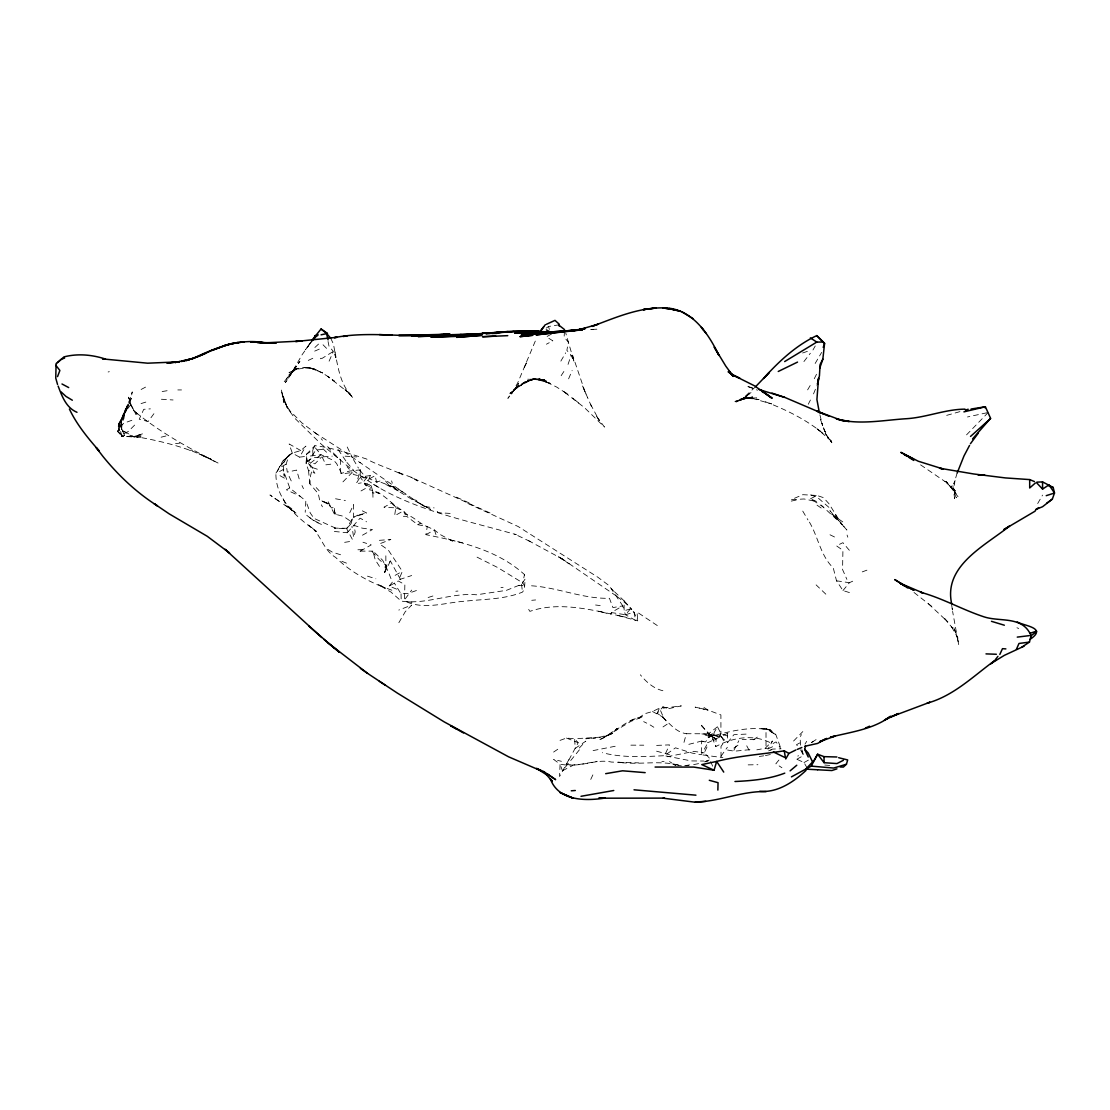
<?xml version="1.0" encoding="UTF-8"?>
<svg xmlns="http://www.w3.org/2000/svg" width="1110" height="1110" viewBox="0 0 1110 1110"><rect width="100%" height="100%" fill="white"/><g stroke="black" fill="none" stroke-linecap="round" stroke-linejoin="round"><path stroke-width="0.75" stroke-dasharray="5 3.75" d="M360.278 469.849L360.209 477.106L356.782 482.559L360.278 469.849L349.525 471.056L340.895 473.498L340.645 472.763M404.567 598.762L404.859 584.637L398.296 580.974L389.249 586.066L396.728 589.188M308.469 463.439L314.907 473.276L308.483 470.363L306.152 463.758L306.679 454.087L314.893 445.693C332.168 447.608 349.456 453.685 366.217 458.86L366.397 458.971C378.177 465.34 390.873 468.878 402.625 474.802L396.201 471.056M727.813 733.197L708.152 742.562L701.714 741.05L701.201 754.703L722.915 757.672M770.742 750.207L772.518 749.083L781.01 748.82L776.029 741.896L772.393 743.853C754.731 733.53 732.655 737.304 715.797 746.614L716.103 739.135L710.428 734.973L699.772 724.081M334.346 531.468L347.222 532.744L347.208 528.291L334.332 528.124L346.639 528.651L351.01 523.754L349.275 520.354L343.406 516.289L334.387 514.055L334.693 506.576L331.834 508.075L327.852 504.079L321.4 500.582L330.058 504.356M800.587 745.171L800.046 737.428L801.364 734.584M300.768 450.563L289.127 443.958L292.291 453.088L299.492 457.14L305.916 446.109L300.768 450.563L292.291 453.088L289.127 455.058L282.689 461.205L275.904 473.498C275.599 499.625 297.105 517.565 316.461 531.44L308.524 525.044C321.04 533.091 322.455 549.7 335.664 557.428C349.733 571.178 367.021 580.835 385.239 587.967L379.426 585.206L390.998 592.088L401.21 601.079C426.504 604.936 451.104 592.421 476.565 594.793L506.354 590.367L521.561 584.304L525.155 578.962L524.475 574.578C497.516 549.977 460.539 541.555 425.949 534.673L427.253 526.612C419.108 523.629 413.697 516.233 405.025 514.083L403.402 510.877C391.095 504.939 383.824 491.938 369.672 489.885L371.017 485.32L362.873 482.586L358.419 483.391M564.463 331.127L564.13 337.149L568.403 342.13L566.877 350.33L571.095 355.339L573.912 361.152L565.656 332.695M411.949 602.328L405.192 601.273C424.603 610.292 445.276 602.452 465.312 601.162C484.418 599.039 504.356 599.483 522.449 592.13L524.406 589.368L525.155 578.962M327.408 503.329L319.694 500.333L318.306 493.7L309.884 483.807L310.439 476.176L312.604 467.629L307.65 462.079L306.374 456.335M390.429 561.022L384.712 572.455L385.225 566.183L386.835 566.364L386.488 565.462L390.429 561.022L402 582.306M286.949 457.431L282.689 461.205L292.291 453.088L286.949 457.431L283.577 462.898L283.327 470.182L289.765 487.984L305.833 500.901L305.208 512.279M392.149 503.538L396.381 507.631L391.733 502.872L383.935 507.228L395.743 507.867L394.633 515.817L403.402 510.877L407.981 515.678L405.025 514.083M524.669 585.983L522.755 582.875L524.475 574.578M384.712 572.455L386.488 565.462M306.152 463.758L306.679 454.087L312.729 450.16L314.893 445.693M299.187 478.882L296.606 470.085L287.296 472.125L286.116 464.146L289.127 455.058M683.982 742.368L686.341 733.71L711.982 733.793L719.627 736.818L720.931 733.627L720.903 714.923L708 710.109L695.124 707.125L708 710.109L701.548 705.904M351.01 523.754L352.827 517.51L346.639 528.651L353.66 541.819M849.428 592.573L842.976 590.562L836.524 580.849L833.277 567.945C820.498 555.694 818.223 536.921 809.426 522.144M957.167 473.026L953.837 484.002L955.238 479.326L954.114 486.111L954.614 498.57L952.866 485.5L956.307 497.738L951.131 485.972L958.11 496.836L946.261 481.476L954.378 491.55L950.59 486.416L955.474 491.05L944.291 480.894L945.651 481.976L920.148 464.563M568.042 364.399L571.095 355.339M807.206 768.148L804.015 762.556L796.869 759.24L798.243 755.397M370.296 475.51L366.397 485.791L362.873 482.586L366.369 478.105L370.296 475.51L360.209 477.106L366.397 485.791L371.017 485.32L372.863 491.563L379.273 493.159L372.849 493.02L372.821 491.383M511.363 394.008L518.62 383.463L511.363 394.008L517.732 382.839L536.421 338.411M813.519 393.911L816.835 385.767M379.37 540.334L390.887 539.474L379.454 543.886L388.25 549.963L402.347 571.331L398.795 579.781L411.671 575.535M568.611 378.829L572.136 370.518M329.101 361.18L333.361 351.412L329.059 346.445L328.06 341.491M524.308 367.59L527.097 361.305L525.446 365.023M590.742 779.428L594.405 771.616M657.106 713.355L659.493 708.138L662.934 706.959L666.874 707.861L662.947 708.166L681.318 705.891L669.372 708.513L662.934 706.959L657.106 713.355C667.54 719.238 673.326 731.823 686.341 733.71M712.648 766.178L708.985 757.589L704.253 752.871L708.055 744.699M349.747 512.778L353.618 504.564L353.632 517.246L366.508 512.973L360.07 509.67M560.023 740.384L566.447 738.053L574.675 738.761L578.171 742.715L566.502 764.374C581.598 767.329 596.236 758.546 611.499 762.071L638.597 762.861M568.875 759.615L559.551 776.5L560.078 764.179L553.626 759.393L561.41 761.307M814.268 378.732L816.807 373.681M808.274 404.248L810.411 400.03M733.849 750.443L738.816 740.772M815.156 363.469L821.636 352.411M706.779 744.796L701.201 754.703L692.168 753.093L675.49 747.821L664.515 755.688C643.911 756.701 622.599 757.977 602.341 752.691M765.206 748.279L768.064 748.889L772.532 740.994L765.206 748.279L756.84 749.833M812.964 349.983L815.253 345.973M727.383 735.986L720.931 733.627L717.476 726.759L714.257 732.322L712.731 738.871L715.797 746.614M1037.683 503.552L1042.554 495.115M398.851 622.696L405.275 611.693L411.699 605.089L398.823 610.056M560.855 361.111L565.67 352.841M807.622 389.874L810.383 385.17M805 744.116L806.651 741.369M721.028 736.776L727.48 742.729L733.904 734.695L746.78 734.071M314.81 451.603L308.483 461.871L314.935 463.827L321.359 457.167M561.16 375.679L565.684 368.673M310.814 342.227L305.514 349.622L312.285 340.645M359.376 514.79L366.508 512.973M275.932 473.11L279.637 467.823L286.116 464.146M720.973 756.285L727.355 747.252M405.261 598.873L411.685 590.076M153.915 413.697L148.171 421.522L139.236 419.233L143.745 409.326L150.377 408.855M347.222 532.744L360.098 518.148L366.55 521.825M514.305 389.763L507.867 398.337L515.026 388.819L510.85 393.828L519.993 384.379L509.851 393.37L526.417 380.785L515.248 389.069L527.111 381.299L514.554 388.777L533.646 378.579L520.784 384.032L533.66 379.315L540.098 378.288L527.222 381.243L533.66 379.315L546.536 379.759L533.66 379.315L527.236 380.633L540.112 379.301L527.25 379.19L540.126 379.717L546.564 381.146L533.688 379.218L540.126 379.717L550.158 383.283L533.702 378.399L550.255 383.366L542.665 380.3L556.582 387.015L568.653 394.799L562.673 390.803L584.429 407.606L604.464 427.059L595.876 415.334L599.303 420.662L590.256 403.693L591.533 406.621L582.514 385.961L587.634 397.755M803.917 361.569L810.342 353.244M711.982 733.793L705.53 741.896L699.175 741.05M389.249 586.066L392.343 582.181L388.361 571.817L382.714 560.328L373.043 551.157M842.976 590.562L849.4 582.708L855.824 579.753M778.929 760.031L775.848 763.777L781.912 767.732M309.149 344.294L312.229 340.59L302.114 354.7L292.318 371.697L299.894 361.333L285.409 382.548L295.981 366.508L284.104 381.909L292.055 371.767L288.988 374.847L298.063 367.812L289.002 372.544L298.659 368.27L295.426 369.505L308.302 367.396L315.795 369.547L308.302 367.396L301.878 367.396L314.754 369.241L322.691 373.002L308.33 367.216L321.206 372.252L328.713 376.984L334.374 381.16L327.658 376.276L350.219 394.064L345.002 389.638L353.382 398.101L346.93 390.567L349.803 394.036C339.938 382.131 337.815 366.425 334.97 351.787L335.858 357.42L333.361 351.412L321.595 358.683M467.851 503.454L518.162 526.529L597.915 577.269L609.168 585.664L622.779 605.866L611.263 612.553L625.457 614.718L630.577 608.766L634.018 612.234L637.764 620.851L617.701 615.453L629.703 618.062M579.378 749.833L562.437 770.742L560.078 764.179C572.524 766.635 585.095 763.486 597.333 761.307M282.717 463.217L278.887 467.504L284.382 461.441L282.717 463.217L283.577 462.898M579.337 748.001L585.775 741.189L575.174 748.404L574.675 738.761L603.59 736.957L612.623 733.141L598.665 740.079C614.76 734.126 625.735 718.642 643.661 716.519L630.952 721.347L605.838 736.541L617.215 728.368L611.527 734.057L598.651 737.567L585.775 738.747L595.501 737.983M385.878 567.363L386.835 566.364L385.878 565.24L379.426 559.856L370.31 549.519M988.288 412.407L965.034 436.424M342.948 481.879L352.161 472.458L347.055 466.755M793.581 741.008L802.808 731.601M755.605 386.682L740.772 400.391L751.803 392.038L739.676 400.557L746.211 396.228L739.69 400.308L746.947 396.769M134.615 425.102L128.191 431.554L121.753 434.62L117.785 431.61L118.52 423.881L126.54 410.159L120.116 421.176L118.409 427.503L119.034 431.027L122.058 436.591L133.977 436.369L121.781 436.299L124.514 435.314L119.505 423.451L123.432 413.877L130.522 405.15C123.904 411.63 119.561 420.288 121.67 429.639C119.852 420.496 124.043 411.782 129.287 404.553L123.127 415.723L127.983 403.915L123.834 413.919L123.46 421.439L125.263 409.659L123.834 413.919L127.622 404.428L131.355 398.559L125.985 410.187L132.27 391.899L130.05 403.291L136.058 414.585L130.05 403.291L128.552 397.172L131.521 406.191L137.127 414.099L134.726 411.491C158.147 430.763 184.649 445.929 211.621 459.609C187.715 447.552 161.699 441.128 135.489 436.563L141.123 437.354L121.781 436.299M314.879 347.486L321.054 341.741M638.791 718.447L643.911 713.98L652.486 711.51L659.493 708.138L663.641 717.837M320.346 358.78L321.067 358.169M310.314 463.272L321.026 454.725L314.851 447.247M717.476 726.759L708.055 734.14L719.627 736.818M546.217 328.144L548.493 326.493L558.58 324.897M733.876 748.112L740.301 743.506M553.612 752.067L560.037 747.724M663.003 726.939L669.427 722.666M811.868 742.312L816.169 739.551L811.257 742.659M753.149 739.829L759.587 735.708M306.735 461.427L313.062 457.653L332.251 456.141M361.027 490.953L371.017 485.32M362.471 535.2L372.46 529.567L362.082 528.124L353.993 525.349L355.186 531.967L353.674 537.337L351.898 526.417M425.949 534.673L434.385 529.942L439.754 534.285L453.046 541.5M360.167 551.198L371.226 544.899L362.956 542.235M395.132 575.355L402.347 571.331M796.869 759.24L803.557 755.508L801.864 749.597M804.015 762.556L810.12 759.157M310.384 456.002L321.026 454.725L334.179 460.775L336.663 463.633L341.838 473.928L352.161 472.458L353.507 474.456L369.505 478.757L375.097 475.663L376.581 482.115L379.245 481.643L393.537 487.082L391.58 480.894M279.567 471.528L283.73 469.266L284.271 476.259L283.327 470.182M551.531 334.054L546.384 336.829L552.836 340.812L546.398 344.211M289.765 487.984L286.38 489.787L300.602 496.475M799.797 742.923L796.494 744.699L799.547 748.515M141.123 389.471L147.824 385.919M403.388 516.317L406.662 516.317L417.735 524.669L420.482 523.212M810.564 498.737L816.96 495.462L823.453 497.641L828.809 503.524L842.115 524.669L838.397 520.174L846.888 530.025L829.905 510.697L837.717 520.423L822.829 506.701L810.744 498.917L816.988 501.664L804.112 498.973L791.236 499.68L802.849 494.685L816.96 495.462M562.437 770.742L572.954 765.387M353.632 517.246L359.779 514.207M736.027 402.111L746.142 397.727L733.28 401.945L752.594 396.881L739.718 400.002L746.156 398.115L756.632 397.935L743.978 397.935L748.903 398.24L739.732 399.045L752.608 398.06L746.184 398.046L759.06 399.572L752.636 398.476L771.575 403.901L765.512 401.862C786.019 409.604 805.916 419.483 823.009 433.386L816.974 428.765M768.064 748.889L775.099 745.532M308.275 360.403L314.699 357.392M768.661 750.873L771.228 749.68M314.685 351.121L321.109 348.346M704.531 761.876L710.15 759.642L705.558 761.446M630.813 720.529L635.364 718.739M862.234 571.9L868.672 569.513M131.854 420.302L123.918 423.146L119.103 427.78L117.785 431.61L122.058 436.591L121.753 434.62M416.416 590.52L408.452 593.351L401.043 593.864L394.314 583M802.627 352.98L809.121 350.788M630.577 608.766L624.139 610.861L625.457 614.718L635.697 620.504L634.018 612.234L625.457 614.718M770.326 754.536L765.137 755.633M380.008 481.005L376.581 482.115L369.505 478.757M428.127 597.513L436.424 594.877M141.053 403.582L149.406 400.988M705.322 761.779L708.152 760.919M946.691 415.362L962.523 410.894M986.929 412.767L967.49 416.971M688.838 744.338L701.714 741.05M161.144 437.187L166.944 435.731M108.128 371.975L109.321 371.683M593.101 750.596L618.006 745.712M791.25 501.096L797.701 499.75M693.667 764.61L700.105 763.319M684.634 765.831L692.668 764.277M754.98 739.44L742.16 739.399M162.157 391.525L169.372 390.359M344.641 542.346L351.828 541.208M749.902 749.666L734.39 751.192L724.428 749.5M330.766 464.174L325.924 464.854L321.303 455.267M759.282 756.451L763.68 755.841M500.957 587.606L503.121 587.315M299.492 457.14L305.777 456.404M175.56 443.625L179.82 443.126M685.924 765.858L688.838 765.595M531.745 600.302L535.617 599.955M455.821 591.241L457.958 591.061M317.626 449.841L324.203 449.37M667.152 756.742L693.889 751.401L704.253 752.871M518.911 585.65L522.921 585.442M591.894 329.448L597.041 329.184L590.603 329.434M189.463 450.341L192.696 450.188M357.906 549.783L362.692 549.561M656.634 745.407L669.51 744.865L664.515 755.688L691.252 760.919L703.934 761.044M359.376 462.676L360.5 462.662M748.168 764.873L757.908 764.721M360.126 551.101L372.891 551.129M630.882 745.157L643.758 745.185M177.822 389.929L181.513 389.943M829.767 765.456L821.955 764.804M345.099 456.168L356.643 456.945M661.865 761.46L664.099 761.571M161.408 399.253L173.063 399.975M610.583 613.553L611.79 613.65M531.537 585.803C557.914 587.481 582.889 598.984 609.459 598.29L612.928 607.6L622.779 605.866L624.139 610.861L624.125 600.843L611.235 588.633L613.358 590.673M450.133 513.417L438.45 512.709L437.187 511.377M623.307 762.792L618.006 762.126C639.263 765.553 660.977 759.379 681.901 766.053L672.743 763.888L675.934 765.65L669.496 761.543M595.584 605.005L600.191 605.588M620.379 615.994L598.373 611.208L610.542 614.232M836.538 580.808L849.4 582.708M424.922 506.479L434.107 507.908M462.523 542.804L450.119 539.835L446.553 537.809M335.539 498.779L345.404 500.527M601.648 611.915C578.255 607.128 552.988 603.285 529.872 611.374L527.541 607.531M752.691 387.945L746.281 386.016L757.561 390.179M417.735 524.669L427.253 526.612L434.385 529.942L436.466 536.047M656.593 751.192L669.469 754.675M412.018 499.139L419.927 501.345M311.577 368.312L315.795 369.547M367.479 576.159L375.832 578.782M340.562 554.75L332.251 552.1L326.035 548.243M810.577 494.921L817.029 497.016L829.919 508.227M662.892 690.725C653.568 688.616 646.284 681.942 640.331 674.797M424.311 506.424L417.86 502.317L430.736 509.365L411.2 498.931L398.809 491.341L392.108 485.916L398.809 491.341M312.604 467.629L320.721 470.376M393.537 487.082L385.683 484.376L398.559 491.092M335.706 528.18L314.005 518.384L310.314 513.07L305.833 500.901M387.154 588.466L393.453 590.798M398.573 472.513L411.088 477.217L417.568 480.921L411.088 477.217M341.825 561.327L349.525 564.324M395.743 507.867L403.402 510.877M566.447 738.053L578.171 742.715M1016.94 627.76L1018.73 628.482M490.037 512.973L411.449 477.494M211.635 459.457L199.106 453.962L218.198 463.12L205.558 456.793M469.058 502.899L456.529 497.183M378.371 584.609L385.586 587.898M830.003 534.784L836.454 537.934M643.675 721.653L646.728 723.151M477.05 557.151L497.724 567.557L522.755 582.875M530.192 541.5L514.471 534.021L516.233 534.673C469.058 521.048 416.236 510.961 372.724 483.932M652.486 711.51L663.253 717.254M624.125 600.843L631.812 609.529L627.358 604.659L616.522 596.028L617.659 596.875L559.634 557.151L569.139 563.825L559.606 557.497L527.375 540.057M279.998 475.677L287.018 479.631M378.954 487.498C360.306 476.148 341.575 463.647 327.63 446.595M842.781 521.908L829.878 512.903M650.127 724.927L653.832 727.244M563.242 559.787L557.095 555.888L559.606 557.497M334.082 454.115L338.994 458.874L321.206 444.125L294.677 418.137L287.199 407.703L282.412 395.854L283.841 402.472L281.135 389.277L284.507 401.945L291 412.948L289.03 409.895L301.92 422.924L317.571 434.704L314.796 432.664L340.562 449.217L417.929 502.358M289.28 507.95L282.828 503.662L296.897 513.777L289.28 507.95L291.361 509.532M291.819 508.713L285.867 504.703L282.731 497.946L283.452 499.486M817.043 505.189L823.495 509.601M914.029 592.49L933.843 608.044M398.532 489.108L406.038 494.477M820.498 431.457L817.473 429.126L832.778 442.349L827.907 437.715L831.876 442.737L824.439 432.276L828.074 437.493L823.356 428.28L825.118 431.748L820.54 419.635L822.663 425.727L819.402 412.851M657.3 625.554L637.001 612.026L637.764 620.851M578.754 403.069L572.316 397.713L573.912 399.059M825.826 594.169L816.114 584.887M928.39 603.743L947.912 621.988L943.361 617.16L952.685 628.246L950.868 625.485L957.958 638.25L953.545 626.928L957.5 638.361L952.602 611.374M322.982 448.773L327.783 453.407M323.038 344.78L327.492 349.331M821.317 505.119L823.44 507.298M316.211 487.595L319.167 490.759M701.631 725.26L713.702 740.384L716.103 739.135L708.097 734.445L714.549 738.136L701.673 733.89L720.446 736.124L708.125 735.417L714.562 735.458L708.138 737.304C728.257 731.629 749.944 725.69 770.798 730.158L775.876 734.681L781.01 748.82M346.958 462.495L353.396 470.029M849.344 550.296L842.892 542.679L836.468 545.815L842.92 550.352L842.573 569.583L846.888 579.378M321.178 438.7L322.469 440.254M359.834 470.196L366.272 477.994M385.586 481.005L389.138 485.583M662.947 716.907L667.193 722.416M345.862 460.941L337.676 448.912M379.454 566.405L375.222 559.773L373.002 551.448M802.752 511.113L807.955 519.91M308.483 470.363L309.884 483.807M353.382 459.471L358.433 468.087M800.56 749.791L803.557 755.508L801.947 750.957M321.317 504.786L322.441 506.812M746.725 745.809L750.735 753.274M334.193 510.739L336.205 514.638M835.33 514.652L838.272 520.396M124.514 435.314L119.505 423.451L119.034 431.027L120.116 421.176L122.96 415.404L118.409 427.503L118.52 423.881L122.058 436.591M347.222 447.011L352.175 457.167M721.361 736.235L724.108 741.952L721 746.433L721.014 756.729M302.003 485.569L303.46 488.65M330.697 338.189L333.458 344.045L335.858 357.42M289.127 476.384L291.736 482.004M334.387 514.055L327.825 501.012L327.852 504.079M585.039 391.816L572.538 355.103L573.912 361.152M847.083 535.062L847.818 537.212M548.493 326.493L549.394 329.448M951.672 605.019L952.602 611.416L952.227 608.349M521.561 584.304L522.449 592.13M312.729 450.16L313.062 457.653M372.821 492.271L373.002 499M401.043 593.864L401.21 601.079M727.466 733.086L727.48 742.729M385.85 555.819L385.878 565.24M766.011 732.544L766.025 745.92M340.603 459.498L340.631 471.362M122.724 415.376L121.6 429.459L121.309 421.98L126.096 410.02L122.724 415.376M142.469 433.857L134.657 436.396L128.219 436.605L141.095 436.008L134.657 436.396L142.469 433.857M766.067 728.77L759.629 728.382L770.798 730.158L766.067 728.77L775.876 734.681L766.067 728.77M321.456 524.419L315.004 521.658L306.721 515.276L312.188 519.563L321.456 524.419M134.338 437.09L128.247 434.454L121.795 429.945L134.338 437.09M279.54 501.595L269.952 494.977L279.54 501.595M287.199 407.703L283.258 396.034L287.199 407.703M958.707 644.619L957.167 636.432L958.707 644.619"/><path stroke-width="1.5" d="M717.865 790.084L718.045 782.689L709.29 780.288M64.616 358.1L61.383 359.196L56.11 363.581L55.75 378.094L57.54 384.435M655.094 767.052L693.736 767.079L714.063 770.229L716.658 761.418C739.024 755.702 761.488 754.384 784.243 750.818L788.919 753.399L795.856 749.971M808.246 757.02L804.722 749.361L805.485 746.156M1021.908 647.088L1029.456 642.093L1031.093 635.725C1022.754 615.592 1000.485 622.169 984.182 616.896C962.523 609.806 942.57 598.221 920.537 592.227L922.688 592.837L900.376 583.374L907.203 586.885L901.223 583.818L905.33 586.233M840.104 766.982L843.364 767.079L846.444 764.221L847.679 759.948L838.661 757.714M559.204 326.118L559.204 324.175L554.986 320.374L546.342 324.314M823.218 347.375L824.577 343.406L816.78 335.608C796.203 345.265 778.651 361.583 763.513 378.524L769.258 372.419L755.605 386.682M819.693 368.284L822.843 359.168L824.577 343.406L816.78 335.608M951.672 603.757C943.264 565.753 985.014 545.787 1009.614 526.029L1003.967 529.525L1034.992 511.224L1036.143 509.351L1042.581 506.715L1052.349 499.098L1054.5 493.02L1053.182 487.443L1042.554 481.906L1036.809 482.142M985 407.786L985.389 406.773L971.07 409.035M57.54 376.609L59.884 370.462L55.861 365.343M957.167 473.026L963.993 455.946L969.543 445.429M785.727 758.976L788.919 753.399M791.43 776.875L811.216 766.122L817.612 754.217L824.036 756.645L836.912 756.992M999.819 654.442L1002.483 648.67L1005.882 648.906M1016.427 649.294L1018.98 643.467L1029.456 642.093M822.843 359.168L820.096 364.538L819.43 375.888L817.446 384.337L818.528 378.357L816.918 399.531L819.402 412.851M312.326 339.813L321.026 329.032L325.063 332.168M970.459 443.695L978.16 433.302M543.622 326.937L539.918 331.876L545.26 324.744M995.642 659.34L997.932 656.329M1030.136 639.291C1047.313 627.76 1025.085 626.179 1017.232 621.988M312.354 340.617L317.696 334.498L314.616 336.191L317.835 335.498M313.256 339.355L317.696 334.498M796.772 765.234L790.098 770.867M963.91 411.865L985.389 406.773L990.578 418.317L972.554 438.936M970.529 436.438L990.578 418.525M990.855 663.891L996.156 659.52C974.08 675.366 954.114 695.803 927.1 703.199L929.916 702.228L891.191 716.755L898.42 713.508L884.406 720.14L890.567 716.283C873.195 729.423 850.995 731.948 830.502 737.151L835.358 736.013L819.666 741.688L825.354 739.024M806.068 770.382C793.678 781.926 777.5 792.956 759.698 791.319M57.512 362.679L63.936 356.907C77.561 353.355 92.13 354.673 105.422 359.057L102.55 358.905L147.63 363.192L177.614 361.915L166.93 363.164L179.806 361.61L174.964 362.54L192.654 358.516L181.457 361.485L190.323 359.182L186.216 360.611L198.357 356.407L192.641 358.641C215.132 347.929 239.399 337.981 264.832 342.824L257.007 342.366L276.321 342.962L263.445 342.934L302.1 340.978L295.662 341.519L337.038 337.287L334.318 337.634C369.491 330.738 405.122 338.161 440.517 334.79M1035.408 482.961L1029.705 487.984L1029.678 479.589L1005.424 477.924L973.623 473.956L939.532 468.198L943.389 469.072L918.289 461.233L900.848 452.353L913.738 459.36L904.206 454.476L907.272 456.377M1031.093 635.725L1036.56 631.632M1046.675 503.246L1052.349 499.098M1036.143 509.351L1038.738 507.589M1036.712 482.878L1042.581 489.08L1049.005 484.862L1054.5 493.02L1046.23 495.671M784.659 361.569L816.793 342.088L823.218 342.019M991.48 663.239L1004.356 655.344L1023.975 646.242M778.249 371.475L797.535 362.096M826.77 738.372L817.612 743.422L804.736 746.295M843.364 760.308L836.94 763.583L824.064 762.681L817.612 754.217L814.088 760.392L805.735 769.133L817.543 769.771M213.037 349.914L199.065 356.157L205.517 353.368M865.398 728.077L869.56 726.19M797.355 749.361L801.85 747.502M846.444 764.221L833.666 768.051L811.216 766.122M784.77 773.143C768.939 779.234 751.789 780.732 734.973 781.509M223.179 346.098L211.927 350.413L228.979 344.28L224.775 345.557M1030.136 633.269L1036.56 631.118M733.585 376.082L729.006 371.42L733.308 376.387L725.787 366.12L714.229 347.055L718.947 355.45C708.125 332.792 690.947 307.387 662.753 307.872C637.931 307.65 614.774 317.918 591.963 326.409L598.387 324.12L579.073 329.698L585.178 328.629L566.169 331.307M836.94 768.855L831.876 770.534L817.695 769.771M965.381 410.076L968.211 409.243M579.073 329.698L584.609 328.421L572.635 331.168M321.054 334.818L325.882 333.777M605.685 773.67L622.571 770.798L645.174 772.643M460.012 334.554L478.632 334.207M613.774 790.5L581.002 796.3M231.227 343.587L244.103 341.797L240.135 342.352M238.816 342.532L235.792 342.934M343.073 336.497L347.194 335.955M643.453 309.579L656.329 307.983L643.453 309.579L645.867 309.26M1017.259 637.112L1029.345 635.628M553.973 331.724L582.25 329.656L533.952 333.208M552.391 332.903L536.033 334.901L582.237 329.823M546.855 332.792L521.103 335.22L531.371 334.443M542.013 333.555L564.338 331.21M553.876 332.723L564.657 331.515M450.174 334.457L419.608 335.761L450.174 334.457L443.736 334.679M510.447 331.571L501.928 331.945L527.472 330.849L552.974 332.154M488.844 333.222L501.429 331.987L456.668 335.484L418.04 336.524L479.187 334.082M541.749 332.903L552.752 331.834L540.39 333.139L514.638 333.139L546.828 332.723M451.77 334.651L461.413 334.596M469.031 335.345L430.93 337.232L456.682 336.413L482.434 334.054L463.134 335.9M437.326 334.97L445.387 334.29L398.698 335.539L450.188 334.929M501.11 332.32L490.981 333.166L514.61 331.279L538.919 331.155L528.596 331.335L533.91 331.238M566.155 330.988L582.167 329.628M537.642 333.832L527.527 334.693L540.404 333.735M705.821 801.337L694.277 802.1L663.128 798.187L664.557 798.118L598.748 798.201L605.186 798.021C585.664 801.101 558.344 801.226 550.296 778.693L552.308 781.454L543.803 771.603L536.519 768.37L547.244 775.182M508.144 331.432L485.861 333.68L513.861 331.529M479.159 334.152L471.112 334.651M571.289 790.806L575.313 790.5M695.318 802.141C719.405 801.573 741.91 790.93 766.122 791.583M443.292 335.095L479.173 333.93M420.732 335.747L442.488 334.512M478.951 334.235L469.502 334.707M495.657 336.094L482.475 336.732L507.769 335.664M424.45 335.456L430.888 335.248M488.816 333.416L496.864 333.153M432.123 336.191L443.167 335.858M491.896 333.472L497.058 333.402M424.464 335.525L431.068 335.456M965.006 409.146C945.442 409.285 926.739 417.291 907.134 418.664C883.643 420.052 859.501 425.283 836.371 418.956L849.247 421.509L842.795 420.843L817.071 411.213L828.768 416.139M417.11 335.733L411.574 335.65L417.554 335.789M985.999 653.887L996.364 654.262M444.652 334.582L447.399 334.693M695.942 795.176L634.018 789.807M379.384 334.554L392.26 335.164M451.798 334.79L443.75 334.29L451.617 334.79M541.957 332.278L545.177 332.5M558.58 324.897L564.546 329.615M675.629 309.94L662.753 307.872L671.606 309.288M759.129 389.568L784.881 397.435L823.509 413.919M991.466 621.322L1004.356 625.221M1049.005 486.125L1053.182 487.443M784.645 397.352L772.005 393.134M762.39 392.024L765.609 393.259M1029.678 479.589L1034.464 481.573M540.806 770.687L508.588 756.812L444.18 721.875L397.325 693.07L367.507 673.34L328.171 643.023M714.063 770.229L701.77 764.596L716.658 761.418L723.734 772.088M730.921 374.028L754.481 385.808L772.088 398.226L765.622 393.856M730.907 374.014L739.912 378.344L731.254 374.181M773.365 751.956L785.436 757.741L784.243 750.818M901.223 583.818L914.002 590.27L907.661 587.079M61.993 383.991L68.695 387.57M546.37 329.906L551.517 332.667M730.477 373.668L733.474 375.305M457.07 729.325L450.618 725.704L463.494 732.947M72.344 400.224L66.003 396.437L61.036 391.858M733.793 375.832L728.091 371.822M682.053 311.91L693.32 318.82M543.803 771.603L555.638 779.664L547.258 773.837M906.69 587.051L894.771 579.6L905.455 586.274M908.577 457.195L913.766 460.442M76.992 412.296C66.1 407.731 61.993 396.187 58.136 386.086M810.342 337.898L816.793 342.088M379.315 681.276L385.364 685.217M900.487 583.18L905.052 586.246M906.343 587.107L907.619 587.967M360.417 668.4L367.507 673.34M760.586 389.596L771.7 397.921M323.829 639.277L334.207 648.032L308.83 626.054M321.733 637.529L225.052 549.297L229.59 553.044L207.265 536.296L169.206 513.875L154.193 503.704L157.481 505.896C136.572 492.632 118.368 475.469 102.8 456.252L96.223 447.635L99.248 451.007C87.968 438.186 76.757 424.589 69.417 409.077M804.722 749.361L808.191 752.968L812.409 761.599M326.396 333.236L330.697 338.189M321.081 328.99L327.492 333.43L326.451 333.333L328.088 339.84M703.462 330.003L701.354 327.381L706.168 333.458M1042.554 481.906L1042.581 489.08M824.036 756.645L824.064 762.681M228.965 344.377L224.803 345.307L237.679 342.49L228.965 344.377M532.661 335.303L520.132 336.635L532.661 335.303M481.712 335.359L456.696 337.329L481.712 335.359M495.296 332.695L482.42 333.139L495.296 332.695M984.556 475.094L978.16 475.066L984.612 475.08M256.979 342.185L250.707 341.908L262.335 342.643L256.979 342.185M671.661 309.121L669.177 308.566L680.68 311.369L671.661 309.121M573.01 798.201L560.134 792.568L573.01 798.201M334.651 648.309L333.069 647.005L339.563 652.389L334.651 648.309"/></g></svg>
